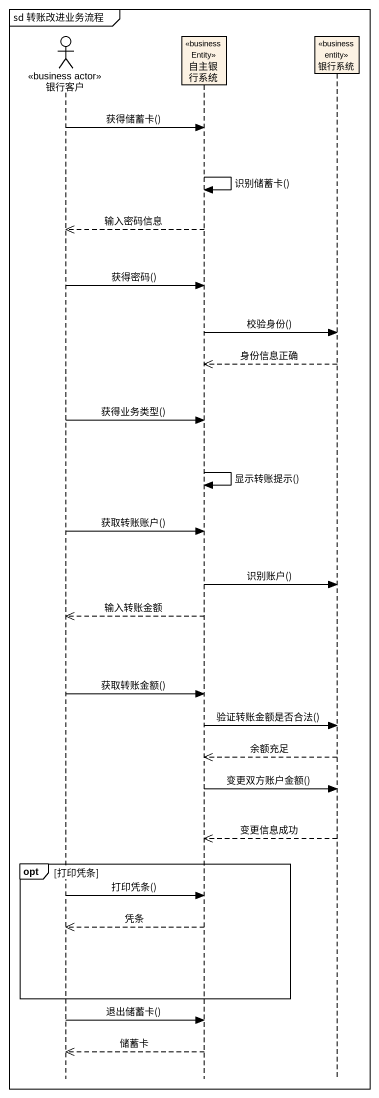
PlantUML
@startuml
mainframe sd 转账改进业务流程
hide footbox
actor 银行客户 <<business actor>>
participant 自主银行系统 <<business Entity>>
participant 银行系统 <<business entity>>

银行客户 -> 自主银行系统 : 获得储蓄卡()
自主银行系统 -> 自主银行系统 : 识别储蓄卡()
自主银行系统 -->> 银行客户 : 输入密码信息
银行客户 -> 自主银行系统 : 获得密码()
自主银行系统 -> 银行系统 : 校验身份()
银行系统 -->> 自主银行系统 : 身份信息正确
银行客户 -> 自主银行系统 : 获得业务类型()
自主银行系统 -> 自主银行系统 : 显示转账提示()
银行客户 -> 自主银行系统 : 获取转账账户()
自主银行系统 -> 银行系统 : 识别账户()
自主银行系统 -->> 银行客户 : 输入转账金额
银行客户 -> 自主银行系统 : 获取转账金额()
自主银行系统 -> 银行系统 : 验证转账金额是否合法()
银行系统 -->> 自主银行系统 : 余额充足
自主银行系统 -> 银行系统 : 变更双方账户金额()
银行系统 -->> 自主银行系统 : 变更信息成功
opt 打印凭条
  银行客户 -> 自主银行系统 : 打印凭条()
  自主银行系统 -->> 银行客户 : 凭条
end
银行客户 -> 自主银行系统 : 退出储蓄卡()
自主银行系统 -->> 银行客户 : 储蓄卡
@enduml
